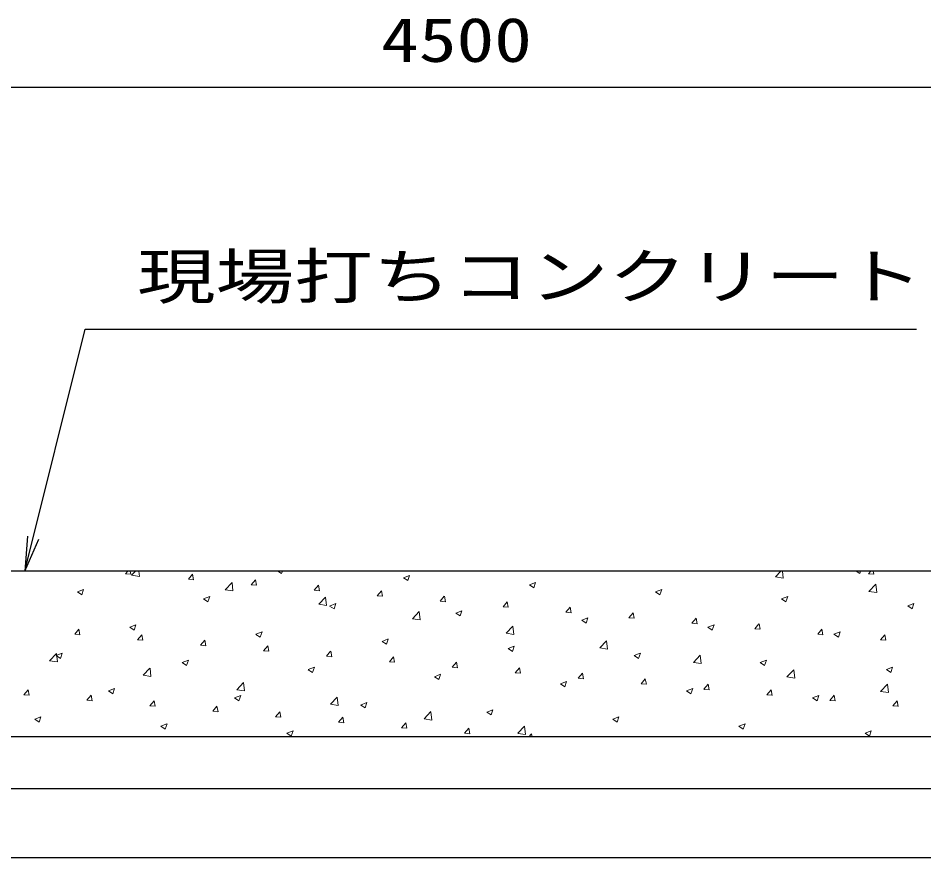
# Model space of a CAD drawing. Units: millimetres at full size; details may follow other scales. Extents: x 0 to 42050, y 0 to 29700.
# Drawn here: x 7256 to 9878, y 12470 to 14900 of the extents above; entities that cross this region are included whole.
import ezdxf
from ezdxf.enums import TextEntityAlignment as Align

# ---------------------------------------------------------------- set-up
doc = ezdxf.new("R2010")
doc.units = ezdxf.units.MM
for name, color, linetype, lineweight in [('D-DCR-HCHn', 4, 'Continuous', 9), ('D-STR-DIM', 7, 'Continuous', 25), ('D-STR-STRn', 1, 'Continuous', 25), ('D-STR-TXT', 7, 'Continuous', 25)]:
    doc.layers.add(name, color=color, linetype=linetype, lineweight=lineweight)
doc.styles.add('ＭＳ ゴシック', font='')
doc.styles.get('ＭＳ ゴシック').set_extended_font_data('MS Gothic')

# ---------------------------------------------------------------- blocks, each defined once
blk = doc.blocks.new('open_arrow')
at = {"color": 0, "linetype": 'Continuous', "lineweight": -2}
blk.add_lwpolyline([(7.5, 1.25), (0, 0), (7.5, -1.25)], dxfattribs=at)

msp = doc.modelspace()

# ---------------------------------------------------------------- linework, layer by layer
at = {"layer": 'D-DCR-HCHn'}
for p, q in [((7566.46, 13292.241), (7572.971, 13300)), ((7581.754, 13290.821), (7580.061, 13300)), ((7584.099, 13288.09), (7595.527, 13300)), ((7606.695, 13284.551), (7604.897, 13300)), ((8007.614, 13300), (8018.656, 13292.552)), ((8018.67, 13292.556), (8021.168, 13300)), ((9447.977, 13283.262), (9464.037, 13300)), ((9470.573, 13279.723), (9468.214, 13300)), ((9681.973, 13300), (9692.196, 13293.105)), ((9692.21, 13293.109), (9694.522, 13300)), ((9717.433, 13292.029), (9724.122, 13300)), ((9732.719, 13290.594), (9730.984, 13300)), ((7566.463, 13292.227), (7581.645, 13290.899)), ((7584.127, 13288.032), (7606.717, 13284.528)), ((7748.645, 13276.302), (7760.89, 13290.895)), ((7748.647, 13276.288), (7763.829, 13274.96)), ((7763.938, 13274.881), (7761.002, 13290.802)), ((7930.83, 13260.363), (7943.075, 13274.956)), ((7946.122, 13258.94), (7943.185, 13274.862)), ((8371.028, 13280.768), (8388.813, 13287.595)), ((8371.052, 13280.732), (8383.687, 13272.21)), ((8383.701, 13272.213), (8388.851, 13287.562)), ((9448.006, 13283.2), (9470.596, 13279.697)), ((9717.429, 13292.015), (9732.611, 13290.687)), ((7427.549, 13239.53), (7445.334, 13246.357)), ((7440.223, 13230.975), (7445.373, 13246.324)), ((7855.178, 13246.048), (7874.962, 13266.666)), ((7855.206, 13245.989), (7877.796, 13242.485)), ((7877.774, 13242.509), (7874.967, 13266.631)), ((7930.831, 13260.349), (7946.013, 13259.021)), ((8113.014, 13244.424), (8125.26, 13259.017)), ((8113.015, 13244.41), (8128.197, 13243.082)), ((8128.306, 13243), (8125.369, 13258.921)), ((8295.199, 13228.485), (8307.444, 13243.078)), ((8310.49, 13227.06), (8307.553, 13242.981)), ((8736.059, 13260.425), (8753.844, 13267.252)), ((8736.083, 13260.389), (8748.718, 13251.867)), ((8748.732, 13251.871), (8753.882, 13267.22)), ((9101.091, 13240.083), (9118.876, 13246.91)), ((9113.763, 13231.529), (9118.913, 13246.878)), ((9719.056, 13241.22), (9738.84, 13261.839)), ((9741.652, 13237.681), (9738.846, 13261.803)), ((7427.574, 13239.494), (7440.209, 13230.972)), ((7792.58, 13219.188), (7810.365, 13226.014)), ((7792.605, 13219.151), (7805.24, 13210.629)), ((7805.254, 13210.633), (7810.404, 13225.982)), ((8126.257, 13204.005), (8146.041, 13224.624)), ((8148.853, 13200.467), (8146.047, 13224.589)), ((8295.199, 13228.471), (8310.381, 13227.143)), ((8477.384, 13212.546), (8489.629, 13227.139)), ((8492.674, 13211.119), (8489.737, 13227.041)), ((9101.114, 13240.047), (9113.748, 13231.525)), ((9466.122, 13219.74), (9483.907, 13226.567)), ((9466.145, 13219.704), (9478.779, 13211.182)), ((9478.794, 13211.187), (9483.944, 13226.536)), ((9719.086, 13241.157), (9741.675, 13237.654)), ((8126.286, 13203.946), (8148.875, 13200.443)), ((8157.612, 13198.845), (8175.396, 13205.672)), ((8157.636, 13198.809), (8170.27, 13190.287)), ((8170.285, 13190.29), (8175.435, 13205.639)), ((8477.383, 13212.532), (8492.565, 13211.203)), ((8659.567, 13196.593), (8674.749, 13195.264)), ((8659.568, 13196.607), (8671.814, 13211.2)), ((8674.858, 13195.179), (8671.921, 13211.101)), ((8841.753, 13180.667), (8853.998, 13195.261)), ((8857.041, 13179.239), (8854.105, 13195.16)), ((9831.154, 13199.397), (9848.938, 13206.224)), ((9831.176, 13199.362), (9843.81, 13190.84)), ((9843.824, 13190.844), (9848.974, 13206.193)), ((8397.336, 13161.963), (8417.12, 13182.582)), ((8419.932, 13158.424), (8417.126, 13182.547)), ((8522.643, 13178.502), (8540.428, 13185.329)), ((8522.667, 13178.466), (8535.301, 13169.944)), ((8535.315, 13169.948), (8540.466, 13185.297)), ((8841.751, 13180.654), (8856.933, 13179.325)), ((8887.674, 13158.16), (8905.459, 13164.987)), ((8900.346, 13149.606), (8905.496, 13164.955)), ((9023.935, 13164.715), (9039.117, 13163.386)), ((9023.938, 13164.728), (9036.183, 13179.321)), ((9039.225, 13163.299), (9036.288, 13179.22)), ((7579.164, 13137.265), (7596.948, 13144.092)), ((7591.837, 13128.71), (7596.988, 13144.059)), ((8397.365, 13161.903), (8419.955, 13158.4)), ((8668.415, 13119.921), (8688.199, 13140.539)), ((8691.011, 13116.382), (8688.205, 13140.505)), ((8887.697, 13158.124), (8900.332, 13149.602)), ((9206.12, 13148.776), (9221.302, 13147.447)), ((9206.122, 13148.789), (9218.368, 13163.382)), ((9221.409, 13147.358), (9218.472, 13163.28)), ((9252.706, 13137.817), (9270.49, 13144.644)), ((9252.728, 13137.782), (9265.363, 13129.259)), ((9265.377, 13129.264), (9270.527, 13144.613)), ((9388.307, 13132.85), (9400.552, 13147.443)), ((9403.593, 13131.418), (9400.656, 13147.339)), ((7419.519, 13117.123), (7431.764, 13131.716)), ((7419.521, 13117.109), (7434.703, 13115.781)), ((7434.812, 13115.704), (7431.875, 13131.626)), ((7579.189, 13137.229), (7591.823, 13128.706)), ((7601.704, 13101.184), (7613.949, 13115.777)), ((7616.996, 13099.764), (7614.059, 13115.685)), ((7944.195, 13116.922), (7961.98, 13123.749)), ((7944.219, 13116.886), (7956.854, 13108.364)), ((7956.868, 13108.368), (7962.018, 13123.717)), ((8668.444, 13119.861), (8691.034, 13116.357)), ((9388.304, 13132.837), (9403.486, 13131.508)), ((9570.488, 13116.897), (9585.67, 13115.569)), ((9570.492, 13116.911), (9582.737, 13131.504)), ((9585.777, 13115.478), (9582.84, 13131.399)), ((9617.737, 13117.474), (9635.522, 13124.301)), ((9617.759, 13117.439), (9630.394, 13108.917)), ((9630.408, 13108.921), (9635.558, 13124.27)), ((9752.676, 13100.972), (9764.922, 13115.565)), ((9767.961, 13099.537), (9765.024, 13115.459)), ((7601.706, 13101.17), (7616.888, 13099.842)), ((7783.889, 13085.245), (7796.134, 13099.838)), ((7783.89, 13085.231), (7799.072, 13083.903)), ((7799.18, 13083.824), (7796.243, 13099.745)), ((8309.227, 13096.579), (8327.011, 13103.406)), ((8309.25, 13096.544), (8321.885, 13088.022)), ((8321.899, 13088.025), (8327.049, 13103.374)), ((8939.494, 13077.878), (8959.278, 13098.497)), ((8962.09, 13074.34), (8959.284, 13098.462)), ((9752.672, 13100.958), (9767.854, 13099.63)), ((7346.695, 13040.664), (7366.478, 13061.283)), ((7365.747, 13055.342), (7383.532, 13062.169)), ((7369.29, 13037.126), (7366.484, 13061.248)), ((7378.421, 13046.787), (7383.571, 13062.136)), ((7966.073, 13069.306), (7978.318, 13083.899)), ((7966.074, 13069.292), (7981.256, 13067.964)), ((7981.363, 13067.883), (7978.427, 13083.805)), ((8148.258, 13053.367), (8160.503, 13067.96)), ((8163.547, 13051.943), (8160.611, 13067.864)), ((8674.258, 13076.237), (8692.043, 13083.064)), ((8674.281, 13076.201), (8686.916, 13067.679)), ((8686.93, 13067.683), (8692.08, 13083.032)), ((8939.523, 13077.818), (8962.113, 13074.314)), ((9039.289, 13055.894), (9057.074, 13062.721)), ((9051.961, 13047.341), (9057.111, 13062.69)), ((7346.723, 13040.607), (7369.313, 13037.103)), ((7365.772, 13055.306), (7378.407, 13046.784)), ((7730.779, 13034.999), (7748.563, 13041.826)), ((7730.803, 13034.963), (7743.438, 13026.441)), ((7743.452, 13026.445), (7748.602, 13041.794)), ((8148.258, 13053.353), (8163.44, 13052.025)), ((8330.442, 13037.414), (8345.624, 13036.086)), ((8330.443, 13037.428), (8342.688, 13052.021)), ((8345.731, 13036.003), (8342.794, 13051.924)), ((8512.627, 13021.489), (8524.872, 13036.082)), ((8527.915, 13020.062), (8524.978, 13035.984)), ((9039.312, 13055.859), (9051.946, 13047.337)), ((9210.573, 13035.836), (9230.357, 13056.455)), ((9210.602, 13035.775), (9233.192, 13032.271)), ((9233.169, 13032.298), (9230.363, 13056.42)), ((9404.321, 13035.552), (9422.105, 13042.378)), ((9404.343, 13035.516), (9416.977, 13026.994)), ((9416.991, 13026.999), (9422.141, 13042.348)), ((7617.774, 12998.621), (7637.557, 13019.24)), ((7640.369, 12995.083), (7637.563, 13019.206)), ((8095.81, 13014.656), (8113.595, 13021.483)), ((8095.834, 13014.621), (8108.468, 13006.099)), ((8108.482, 13006.102), (8113.633, 13021.451)), ((8512.626, 13021.475), (8527.808, 13020.147)), ((8694.812, 13005.55), (8707.057, 13020.143)), ((8710.099, 13004.122), (8707.162, 13020.044)), ((9481.652, 12993.794), (9501.436, 13014.412)), ((9504.248, 12990.255), (9501.442, 13014.378)), ((9769.352, 13015.209), (9787.137, 13022.036)), ((9769.373, 13015.174), (9782.008, 13006.652)), ((9782.022, 13006.656), (9787.172, 13022.005)), ((7617.802, 12998.564), (7640.392, 12995.06)), ((8460.841, 12994.314), (8478.626, 13001.141)), ((8460.865, 12994.278), (8473.499, 12985.756)), ((8473.513, 12985.76), (8478.663, 13001.109)), ((8694.81, 13005.536), (8709.992, 13004.208)), ((8825.873, 12973.971), (8843.657, 12980.798)), ((8838.544, 12965.418), (8843.694, 12980.767)), ((8876.994, 12989.597), (8892.176, 12988.269)), ((8876.997, 12989.611), (8889.242, 13004.204)), ((8892.283, 12988.182), (8889.346, 13004.103)), ((9059.181, 12973.671), (9071.426, 12988.265)), ((9074.467, 12972.242), (9071.53, 12988.163)), ((9481.681, 12993.732), (9504.271, 12990.229)), ((7272.578, 12942.006), (7284.823, 12956.599)), ((7287.869, 12940.587), (7284.933, 12956.509)), ((7517.362, 12953.076), (7535.147, 12959.903)), ((7530.035, 12944.522), (7535.185, 12959.871)), ((7888.853, 12956.579), (7908.637, 12977.198)), ((7888.881, 12956.521), (7911.471, 12953.017)), ((7911.449, 12953.041), (7908.642, 12977.164)), ((8825.895, 12973.936), (8838.53, 12965.414)), ((9059.178, 12973.658), (9074.36, 12972.33)), ((9190.904, 12953.629), (9208.689, 12960.456)), ((9203.575, 12945.076), (9208.725, 12960.425)), ((9241.362, 12957.719), (9256.544, 12956.391)), ((9241.366, 12957.732), (9253.611, 12972.326)), ((9256.65, 12956.301), (9253.714, 12972.223)), ((9423.551, 12941.793), (9435.796, 12956.386)), ((9438.834, 12940.361), (9435.897, 12956.282)), ((9752.731, 12951.751), (9772.515, 12972.37)), ((9775.327, 12948.213), (9772.521, 12972.335)), ((7272.58, 12941.992), (7287.762, 12940.663)), ((7454.763, 12926.066), (7467.008, 12940.66)), ((7470.053, 12924.647), (7467.117, 12940.569)), ((7517.387, 12953.041), (7530.021, 12944.518)), ((7882.394, 12932.734), (7900.178, 12939.56)), ((7882.417, 12932.698), (7895.052, 12924.176)), ((7895.066, 12924.18), (7900.216, 12939.529)), ((8159.932, 12914.537), (8179.716, 12935.156)), ((8182.528, 12910.999), (8179.721, 12935.121)), ((9190.926, 12953.594), (9203.561, 12945.071)), ((9423.546, 12941.78), (9438.728, 12940.452)), ((9555.935, 12933.286), (9573.72, 12940.113)), ((9555.957, 12933.251), (9568.592, 12924.729)), ((9568.606, 12924.733), (9573.756, 12940.082)), ((9605.735, 12925.854), (9617.98, 12940.447)), ((9621.018, 12924.421), (9618.081, 12940.342)), ((9752.76, 12951.689), (9775.35, 12948.186)), ((7454.764, 12926.053), (7469.946, 12924.724)), ((7636.947, 12910.127), (7649.192, 12924.72)), ((7636.948, 12910.114), (7652.13, 12908.785)), ((7652.237, 12908.707), (7649.3, 12924.628)), ((7819.132, 12894.188), (7831.377, 12908.781)), ((7834.421, 12892.767), (7831.484, 12908.688)), ((8159.96, 12914.478), (8182.55, 12910.975)), ((8247.425, 12912.391), (8265.21, 12919.218)), ((8247.448, 12912.356), (8260.083, 12903.834)), ((8260.097, 12903.837), (8265.247, 12919.186)), ((9605.731, 12925.841), (9620.913, 12924.513)), ((9787.915, 12909.902), (9803.097, 12908.574)), ((9787.92, 12909.915), (9800.165, 12924.508)), ((9803.202, 12908.48), (9800.265, 12924.402)), ((7303.946, 12871.153), (7321.73, 12877.98)), ((7316.619, 12862.599), (7321.769, 12877.948)), ((7819.132, 12894.175), (7834.314, 12892.846)), ((8001.317, 12878.249), (8013.562, 12892.842)), ((8001.317, 12878.236), (8016.499, 12876.907)), ((8016.605, 12876.826), (8013.668, 12892.748)), ((8183.501, 12862.31), (8195.746, 12876.903)), ((8198.789, 12860.886), (8195.852, 12876.807)), ((8431.011, 12872.494), (8450.795, 12893.113)), ((8453.607, 12868.957), (8450.8, 12893.079)), ((8612.456, 12892.048), (8630.241, 12898.875)), ((8612.479, 12892.013), (8625.114, 12883.491)), ((8625.128, 12883.495), (8630.278, 12898.844)), ((8977.488, 12871.706), (8995.272, 12878.533)), ((8990.158, 12863.153), (8995.309, 12878.502)), ((7303.97, 12871.118), (7316.605, 12862.596)), ((7668.977, 12850.811), (7686.762, 12857.638)), ((7669.001, 12850.775), (7681.636, 12842.253)), ((7681.65, 12842.257), (7686.8, 12857.606)), ((8183.501, 12862.297), (8198.683, 12860.968)), ((8365.686, 12846.371), (8377.931, 12860.964)), ((8380.972, 12844.946), (8378.036, 12860.867)), ((8431.039, 12872.435), (8453.629, 12868.932)), ((8702.09, 12830.452), (8721.874, 12851.071)), ((8724.686, 12826.914), (8721.88, 12851.037)), ((8977.51, 12871.671), (8990.144, 12863.149)), ((9342.519, 12851.363), (9360.304, 12858.19)), ((9342.541, 12851.328), (9355.175, 12842.806)), ((9355.189, 12842.811), (9360.339, 12858.16)), ((8034.008, 12830.468), (8051.793, 12837.295)), ((8034.032, 12830.433), (8046.666, 12821.911)), ((8046.68, 12821.915), (8051.83, 12837.264)), ((8365.685, 12846.357), (8380.867, 12845.029)), ((8547.869, 12830.418), (8563.051, 12829.09)), ((8547.871, 12830.432), (8560.116, 12845.025)), ((8563.156, 12829.005), (8560.22, 12844.927)), ((8702.118, 12830.393), (8724.708, 12826.889)), ((8734.676, 12820), (8742.3, 12829.086)), ((8744.061, 12820), (8742.403, 12828.987)), ((9707.55, 12831.021), (9725.335, 12837.847)), ((9707.571, 12830.986), (9720.206, 12822.464)), ((9720.22, 12822.468), (9725.37, 12837.817))]:
    msp.add_line(p, q, dxfattribs=at)
at = {"layer": 'D-STR-DIM'}
msp.add_line((6275, 14700), (10775, 14700), dxfattribs=at)
at = {"layer": 'D-STR-STRn'}
for p, q in [((11425, 13300), (5625, 13300)), ((12275, 12820), (4775, 12820)), ((12275, 12670), (4775, 12670)), ((12275, 12470), (4775, 12470))]:
    msp.add_line(p, q, dxfattribs=at)
at = {"layer": 'D-STR-TXT'}
msp.add_lwpolyline([(7275, 13300), (7450, 14000), (7550, 14000), (9856.345, 14000)], dxfattribs=at)

# ---------------------------------------------------------------- block references
at = {"layer": 'D-STR-TXT', "xscale": 13.3, "yscale": 13.3, "rotation": 76}
msp.add_blockref('open_arrow', (7275, 13300), dxfattribs=at)

# ---------------------------------------------------------------- texts
at = {"layer": 'D-STR-DIM', "style": 'ＭＳ ゴシック', "width": 1.25}
msp.add_text('4500', height=128.3, dxfattribs=at).set_placement((8525, 14837.5), align=Align.MIDDLE_CENTER)
at = {"layer": 'D-STR-TXT', "style": 'ＭＳ ゴシック', "width": 1.3}
msp.add_text('現場打ちコンクリート', height=128.3, dxfattribs=at).set_placement((7600, 14050), align=Align.BOTTOM_LEFT)

doc.saveas('drawing.dxf')
